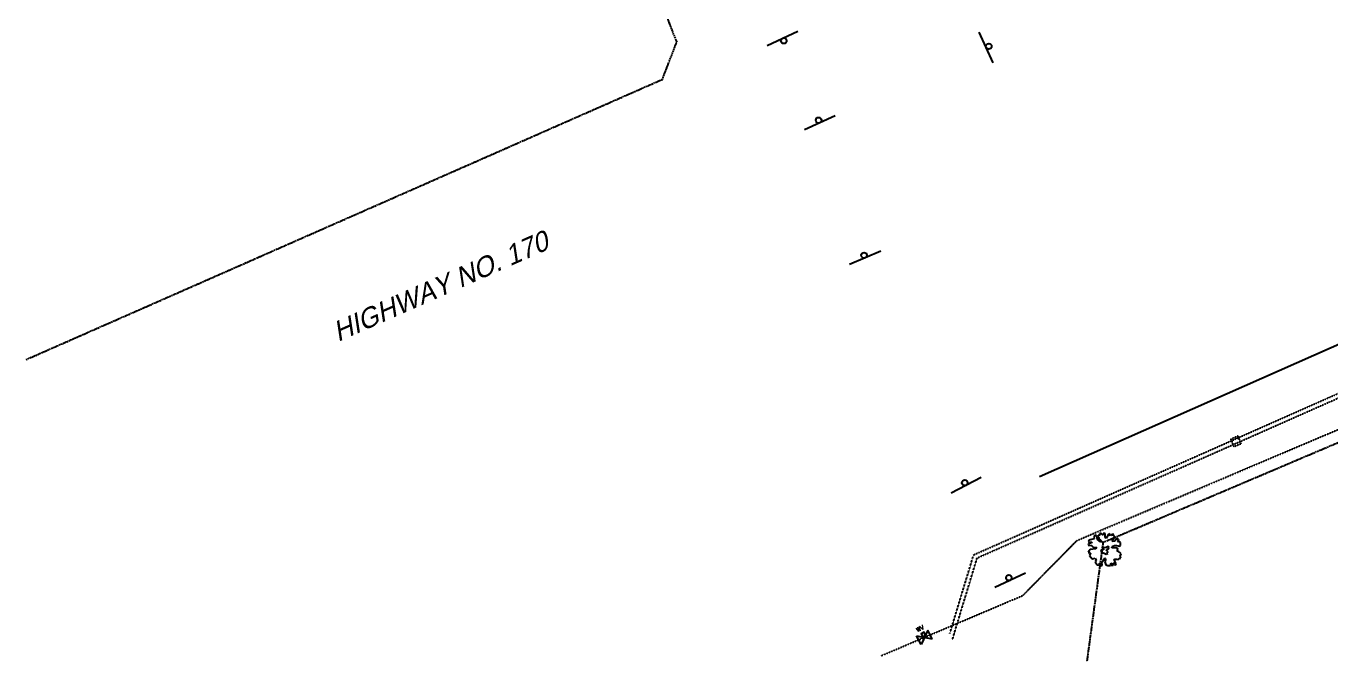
# Model space of a CAD drawing. Header units: feet. Extents: x 2327405 to 2393004, y 6977726 to 7089689.
# Drawn here: x 2341584 to 2342509, y 7038128 to 7038578 of the extents above; entities that cross this region are included whole.
import ezdxf
from ezdxf.enums import TextEntityAlignment as Align

# ---------------------------------------------------------------- set-up
doc = ezdxf.new("R2010")
doc.units = ezdxf.units.FT
doc.header["$MEASUREMENT"] = 0
for name, pattern in [('HIDDEN2', [0.1875, 0.125, -0.0625]), ('HIDN50', [0.1875, 0.125, -0.0625]), ('PHNTM50', [1.5, 1, -0.1, 0.1, -0.1, 0.1, -0.1])]:
    doc.linetypes.add(name, pattern=pattern)
doc.layers.get('0').update_dxf_attribs({"linetype": 'CONTINUOUS'})
for name, color, linetype in [('E-SD', 252, 'HIDDEN2'), ('e-w', 251, 'HIDN50'), ('S-BOC', 252, 'CONTINUOUS'), ('s-row', 252, 'PHNTM50'), ('s-street names', 252, 'CONTINUOUS'), ('s-util', 252, 'CONTINUOUS')]:
    doc.layers.add(name, color=color, linetype=linetype)
doc.styles.add('S4', font='simplex')
doc.styles.add('TB', font='tb-ld.shx', dxfattribs={"oblique": 15, "height": 1.377953})

# ---------------------------------------------------------------- blocks, each defined once
blk = doc.blocks.new('CG_T33')
for p, q in [((-0.0659, 0.1006), (-0.0742, 0.0912)), ((-0.0576, 0.0991), (-0.0659, 0.1006)), ((-0.0467, 0.0687), (-0.0576, 0.0991)), ((-0.0427, 0.0982), (-0.0462, 0.0949)), ((-0.0462, 0.0949), (-0.0392, 0.0851)), ((-0.0296, 0.1052), (-0.0427, 0.0982)), ((-0.0239, 0.1137), (-0.0353, 0.1137)), ((-0.0353, 0.1137), (-0.0336, 0.1076)), ((-0.0336, 0.1076), (-0.0296, 0.1052)), ((-0.0143, 0.1052), (-0.0239, 0.1137)), ((-0.0069, 0.1024), (-0.0143, 0.1052)), ((0.0045, 0.1137), (-0.0086, 0.1137)), ((-0.0086, 0.1137), (-0.0086, 0.1109)), ((-0.0086, 0.1109), (-0.0025, 0.1085)), ((-0.0025, 0.1085), (-0.0069, 0.1024)), ((0.0058, 0.0902), (0.0045, 0.1137)), ((0.0281, 0.108), (0.0176, 0.086)), ((0.0351, 0.1123), (0.0281, 0.108)), ((0.0355, 0.1076), (0.0351, 0.1123)), ((0.0421, 0.0977), (0.0355, 0.1076)), ((0.0526, 0.1052), (0.0421, 0.0977)), ((0.0657, 0.1057), (0.0526, 0.1052)), ((0.0613, 0.094), (0.0657, 0.1057)), ((0.0692, 0.0968), (0.0613, 0.094)), ((0.0709, 0.0865), (0.0692, 0.0968)), ((-0.1105, 0.0635), (-0.1162, 0.0593)), ((-0.1162, 0.0593), (-0.1074, 0.0514)), ((-0.1122, 0.0392), (-0.1153, 0.0317)), ((-0.1153, 0.0317), (-0.1101, 0.0275)), ((-0.0991, 0.0439), (-0.1122, 0.0392)), ((-0.1004, 0.0687), (-0.1105, 0.0635)), ((-0.1101, 0.0275), (-0.0948, 0.0308)), ((-0.1074, 0.0514), (-0.0904, 0.0509)), ((-0.0607, 0.0045), (-0.1018, -0.0006)), ((-0.083, 0.0724), (-0.1004, 0.0687)), ((-0.0873, 0.0486), (-0.0991, 0.0439)), ((-0.0948, 0.0308), (-0.0895, 0.0247)), ((-0.0904, 0.0509), (-0.0873, 0.0486)), ((-0.0895, 0.0247), (-0.0786, 0.0148)), ((-0.0733, 0.0753), (-0.083, 0.0724)), ((-0.0786, 0.0148), (-0.055, 0.0144)), ((-0.0742, 0.0912), (-0.0747, 0.0828)), ((-0.0747, 0.0828), (-0.0733, 0.0753)), ((-0.055, 0.0144), (-0.0607, 0.0045)), ((-0.027, 0.0547), (-0.0467, 0.0687)), ((-0.0392, 0.0851), (-0.0406, 0.0743)), ((-0.0406, 0.0743), (-0.027, 0.065)), ((-0.027, 0.065), (-0.013, 0.0528)), ((-0.013, 0.0528), (-0.027, 0.0547)), ((-0.0021, 0.0125), (-0.0095, 0.0106)), ((-0.0095, 0.0106), (-0.0078, -0.003)), ((0.0106, 0.0148), (-0.0021, 0.0125)), ((0.0119, 0.0767), (0.0058, 0.0902)), ((0.025, 0.0228), (0.0106, 0.0148)), ((0.0176, 0.086), (0.0119, 0.0767)), ((0.015, -0.0006), (0.0272, 0.0036)), ((0.0324, 0.0153), (0.025, 0.0228)), ((0.0272, 0.0036), (0.0324, 0.0153)), ((0.0517, 0.0111), (0.0539, 0.0219)), ((0.0683, 0.0125), (0.0517, 0.0111)), ((0.0539, 0.0219), (0.07, 0.0284)), ((0.0552, 0.0561), (0.0639, 0.0748)), ((0.0731, 0.0598), (0.0552, 0.0561)), ((0.0639, 0.0748), (0.0709, 0.0865)), ((0.091, 0.0092), (0.0683, 0.0125)), ((0.07, 0.0284), (0.0862, 0.0284)), ((0.0867, 0.0776), (0.0731, 0.0598)), ((0.0862, 0.0284), (0.1094, 0.0233)), ((0.1002, 0.0715), (0.0867, 0.0776)), ((0.098, -0.0034), (0.091, 0.0092)), ((0.0919, 0.0589), (0.1011, 0.064)), ((0.0989, 0.0532), (0.0919, 0.0589)), ((0.1089, 0.0537), (0.0989, 0.0532)), ((0.1011, 0.064), (0.1002, 0.0715)), ((0.1146, 0.0486), (0.1089, 0.0537)), ((0.1094, 0.0233), (0.1142, 0.0275)), ((0.1142, 0.0275), (0.1146, 0.0486)), ((-0.1092, -0.0105), (-0.1144, -0.0212)), ((-0.1144, -0.0212), (-0.0991, -0.025)), ((-0.1018, -0.0006), (-0.1092, -0.0105)), ((-0.1022, -0.0315), (-0.1066, -0.0423)), ((-0.1066, -0.0423), (-0.0873, -0.0667)), ((-0.0991, -0.025), (-0.1022, -0.0315)), ((-0.0873, -0.0667), (-0.0838, -0.0662)), ((-0.0838, -0.0662), (-0.065, -0.0624)), ((-0.0585, -0.0756), (-0.0663, -0.0887)), ((-0.0663, -0.0887), (-0.0519, -0.1083)), ((-0.065, -0.0624), (-0.0585, -0.0756)), ((-0.0078, -0.003), (-0.0253, -0.0053)), ((-0.0253, -0.0053), (-0.0218, -0.0203)), ((-0.0218, -0.0203), (-0.0095, -0.0236)), ((-0.0196, -0.0948), (-0.0086, -0.083)), ((-0.0095, -0.0236), (-0.0017, -0.0268)), ((-0.0086, -0.083), (-0.0043, -0.0695)), ((-0.0043, -0.0695), (0.0018, -0.0592)), ((-0.0017, -0.0268), (0.0123, -0.0329)), ((0.0018, -0.0592), (0.0062, -0.062)), ((0.008, -0.0727), (0.0027, -0.0868)), ((0.0027, -0.0868), (0.0102, -0.1097)), ((0.0062, -0.062), (0.008, -0.0727)), ((0.0123, -0.0329), (0.0246, -0.0278)), ((0.0171, -0.0076), (0.015, -0.0006)), ((0.0255, -0.0175), (0.0171, -0.0076)), ((0.018, -0.0217), (0.0255, -0.0175)), ((0.0246, -0.0278), (0.018, -0.0217)), ((0.0661, -0.0732), (0.0744, -0.0681)), ((0.074, -0.0835), (0.0661, -0.0732)), ((0.0832, -0.1018), (0.074, -0.0835)), ((0.0744, -0.0681), (0.0862, -0.0695)), ((0.0862, -0.0695), (0.0963, -0.0709)), ((0.0888, -0.0105), (0.098, -0.0034)), ((0.1015, -0.0161), (0.0888, -0.0105)), ((0.0963, -0.0709), (0.1068, -0.0648)), ((0.1103, -0.0217), (0.1015, -0.0161)), ((0.1068, -0.0648), (0.1168, -0.061)), ((0.1177, -0.0315), (0.1103, -0.0217)), ((0.1116, -0.0465), (0.1177, -0.0315)), ((0.1168, -0.061), (0.1116, -0.0465)), ((-0.0519, -0.1083), (-0.0292, -0.1135)), ((-0.0305, -0.1093), (-0.0397, -0.1004)), ((-0.0397, -0.1004), (-0.0305, -0.1018)), ((-0.0305, -0.1018), (-0.027, -0.1112)), ((-0.0292, -0.1135), (-0.0305, -0.1093)), ((-0.027, -0.1112), (-0.0218, -0.1144)), ((-0.0218, -0.1144), (-0.0148, -0.1135)), ((-0.0165, -0.1032), (-0.0196, -0.0948)), ((-0.0148, -0.1135), (-0.0165, -0.1032)), ((0.0102, -0.1097), (0.0241, -0.1144)), ((0.0241, -0.1144), (0.0434, -0.1144)), ((0.0434, -0.1144), (0.0473, -0.0962)), ((0.0473, -0.0962), (0.0512, -0.0962)), ((0.0574, -0.1037), (0.0508, -0.1144)), ((0.0508, -0.1144), (0.0613, -0.1107)), ((0.0512, -0.0962), (0.0574, -0.1037)), ((0.0613, -0.1107), (0.0644, -0.1027)), ((0.0644, -0.1027), (0.0622, -0.0948)), ((0.0622, -0.0948), (0.07, -0.0985)), ((0.07, -0.0985), (0.0709, -0.1027)), ((0.0709, -0.1027), (0.0705, -0.1074)), ((0.0705, -0.1074), (0.0762, -0.1112)), ((0.0762, -0.1112), (0.0832, -0.1018))]:
    blk.add_line(p, q)
blk = doc.blocks.new('WV')
for p, q in [((0.08, 0.062), (-0.08, -0.062)), ((-0.08, 0.062), (0.08, -0.062)), ((-0.08, -0.062), (-0.08, 0.062)), ((0.08, -0.062), (0.08, 0.062))]:
    blk.add_line(p, q)
at = {"style": 'S4'}
blk.add_text('WV', height=0.0556, dxfattribs=at).set_placement((0, 0.098), align=Align.CENTER)
blk = doc.blocks.new('SIGN1')
blk.add_line((-0.1202, -0.0002), (0.1198, -0.0002))
blk.add_circle((-0.0002, -0.0202), 0.02)
blk = doc.blocks.new('2005042-10b')
at = {"layer": 'E-SD'}
for p, q in [((2342255.33788, 7038203.84349), (2342757.11538, 7038425.85076)), ((2342257.80232, 7038201.63068), (2342758.2879, 7038423.08938)), ((2342238.46712, 7038148.13274), (2342255.33788, 7038203.84349)), ((2342240.28282, 7038143.77766), (2342257.80232, 7038201.63068))]:
    blk.add_line(p, q, dxfattribs=at)
blk.add_lwpolyline([(2342437.50223, 7038285.70484), (2342439.70084, 7038280.49273), (2342444.91295, 7038282.69134), (2342442.71433, 7038287.90345)], close=True, dxfattribs=at)
at = {"layer": 'e-w'}
for p, q in [((2342328.47765, 7038213.98199), (2342604.93697, 7038331.37181)), ((2342290.34165, 7038175.13153), (2342328.47765, 7038213.98199)), ((2342189.28591, 7038132.16989), (2342290.34165, 7038175.13153))]:
    blk.add_line(p, q, dxfattribs=at)
at = {"layer": 'S-BOC'}
blk.add_lwpolyline([(2342301.91034, 7038259.30831), (2342750.13175, 7038457.49611)], dxfattribs=at)
at = {"layer": 's-row'}
for p, q in [((2342034.66666, 7038540.56968), (2342044.83342, 7038566.89543)), ((2341583.70963, 7038342.09987), (2342034.66666, 7038540.56968)), ((2342347.01418, 7038212.61846), (2342750.36631, 7038383.88934)), ((2342347.01418, 7038212.61846), (2342335.48155, 7038127.99522))]:
    blk.add_line(p, q, dxfattribs=at)
blk.add_arc((2342395.89306, 7038712.35035), 380, 180.41453714, 202.50574676, dxfattribs=at)
at = {"layer": 's-util'}
blk.add_lwpolyline([(2342219.23463, 7038145.79675), (2342221.26283, 7038146.78986), (2342220.20198, 7038148.95641), (2342218.17378, 7038147.9633)], close=True, dxfattribs=at)
for name, p, xscale, yscale, zscale, rotation in [('SIGN1', (2342119.89459, 7038569.72719), 100.0001999999008, 100.0001999999008, 100.0001999999008, 25.25129705877428), ('SIGN1', (2342264.19476, 7038563.16123), 100.000199999562, 100.000199999562, 100.000199999562, 114.1134675571161), ('SIGN1', (2342146.26707, 7038509.79537), 100.0001999999347, 100.0001999999347, 100.0001999999347, 204.7937849310473), ('SIGN1', (2342178.39491, 7038414.09531), 100.0001999999441, 100.0001999999441, 100.0001999999441, 203.4570817292509), ('SIGN1', (2342249.94383, 7038253.03961), 100.0001999999493, 100.0001999999493, 100.0001999999493, 207.2915680691914), ('CG_T33', (2342348.01467, 7038207.62367), 100.0000000000812, 100.0000000000812, 100.0000000000812, 359.8375436646121), ('SIGN1', (2342281.11759, 7038185.7205), 100.0001999998606, 100.0001999998606, 100.0001999998606, 205.1793289259888), ('WV', (2342220.43654, 7038145.4129), 55.99999999997061, 55.99999999997061, 55.99999999997061, 27.3661589570726)]:
    blk.add_blockref(name, p, dxfattribs=dict(at, xscale=xscale, yscale=yscale, zscale=zscale, rotation=rotation))
at = {"layer": 's-street names', "style": 'TB', "oblique": 15}
blk.add_text('HIGHWAY NO. 170', height=14, rotation=23.75468099, dxfattribs=at).set_placement((2341804.79024, 7038354.52358))

msp = doc.modelspace()

# ---------------------------------------------------------------- block references
msp.add_blockref('2005042-10b', (0, 0))
msp.add_blockref('2005042-10b', (0, 0))

doc.saveas('drawing.dxf')
